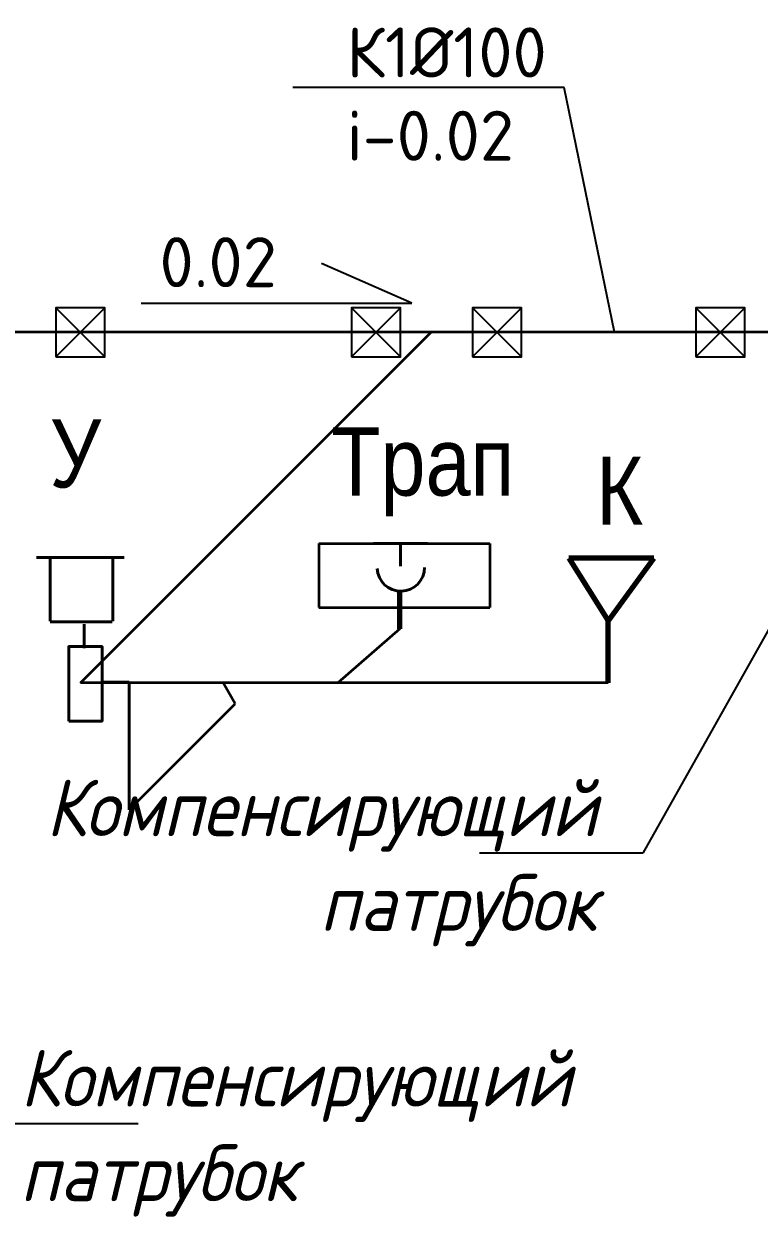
# Model space of a CAD drawing. Header units: millimetres. Extents: x -10178924 to 11692288, y -947381 to 58396.
# Drawn here: x -73117 to -69881, y -13116 to -7855 of the extents above; entities that cross this region are included whole.
import ezdxf
from ezdxf import colors
from ezdxf.entities.mleader import LeaderData, LeaderLine
from ezdxf.math import Vec2, Vec3

# ---------------------------------------------------------------- set-up
doc = ezdxf.new("R2010")
doc.units = ezdxf.units.MM
for name, color, linetype in [('!!!!!площадь', 210, 'Continuous'), ('_надписи канализация', 7, 'Continuous'), ('ВК_Выноски', 7, 'Continuous'), ('сети', 3, 'Continuous'), ('Текст', 7, 'Continuous')]:
    doc.layers.add(name, color=color, linetype=linetype)
doc.layers.add('ВК_ К1', color=24, linetype='Continuous', lineweight=35)
doc.layers.add('К1ку', color=244, linetype='Continuous', lineweight=35)
doc.styles.add('GOST 2.304', font='isocpeur.ttf')
doc.styles.add('ISOCPEUR', font='isocpeui.ttf', dxfattribs={"width": 0.9})
doc.styles.add('STANDART2', font='arial.ttf')

# ---------------------------------------------------------------- blocks, each defined once
blk = doc.blocks.new('_None')

msp = doc.modelspace()

# ---------------------------------------------------------------- linework, layer by layer
for p, q in [((-71410.2, -9084.9), (-71807.2, -8909.5)), ((-72601.3, -9084.9), (-71410.2, -9084.9)), ((-72976.2, -9105.1, -2956.2), (-72760.6, -9320.6, -2956.2)), ((-72760.6, -9105.1, -2956.2), (-72976.2, -9320.6, -2956.2)), ((-71674.5, -9105.1, -2956.2), (-71458.9, -9320.6, -2956.2)), ((-71458.9, -9105.1, -2956.2), (-71674.5, -9320.6, -2956.2)), ((-71142.3, -9105.1, -2956.2), (-70926.6, -9320.6, -2956.2)), ((-70926.6, -9105.1, -2956.2), (-71142.3, -9320.6, -2956.2)), ((-70158.7, -9105.1, -2956.2), (-69943, -9320.6, -2956.2)), ((-69943, -9105.1, -2956.2), (-70158.7, -9320.6, -2956.2))]:
    msp.add_line(p, q)
at = {"color": 3, "lineweight": 40}
for p, q in [((-71440.7, -10141.8, -2956.2), (-71579, -10141.8, -2956.2)), ((-71579, -10141.8, -2956.2), (-71340.9, -10141.8, -2956.2)), ((-71459.3, -10241.6, -2956.2), (-71459.3, -10141.8, -2956.2))]:
    msp.add_line(p, q, dxfattribs=at)
at = {"color": 3, "lineweight": 70, "ltscale": 14.285714}
msp.add_line((-71461.9, -10518.7, -2956.2), (-71461.9, -10352.5, -2956.2), dxfattribs=at)
at = {"color": 3, "lineweight": 70}
msp.add_line((-70545.6, -10755.6, -2956.2), (-70545.6, -10483.2, -2956.2), dxfattribs=at)
at = {"elevation": -2956.2}
for points in [[(-72976.2, -9320.6), (-72760.6, -9320.6), (-72760.6, -9105.1), (-72976.2, -9105.1)], [(-71674.5, -9320.6), (-71458.9, -9320.6), (-71458.9, -9105.1), (-71674.5, -9105.1)], [(-71142.3, -9320.6), (-70926.6, -9320.6), (-70926.6, -9105.1), (-71142.3, -9105.1)], [(-70158.7, -9320.6), (-69943, -9320.6), (-69943, -9105.1), (-70158.7, -9105.1)]]:
    msp.add_lwpolyline(points, close=True, dxfattribs=at)
at = {"color": 3, "lineweight": 40}
msp.add_arc((-71457.8, -10247.8, -2956.2), 104.5, 182.5783, 359.9175, dxfattribs=at)
at = {"layer": 'ВК_ К1'}
msp.add_line((-62310.1, -9212.9, -2956.2), (-84504.8, -9212.9, -2956.2), dxfattribs=at)
at = {"layer": 'К1ку', "ltscale": 0.1}
for p, q in [((-72867.6, -10755.6, -2956.2), (-71324.8, -9212.9, -2956.2)), ((-71461.9, -10518.7, -2956.2), (-71736, -10755.6, -2956.2)), ((-70545.6, -10755.6, -2956.2), (-72867.6, -10755.6, -2956.2)), ((-72187.1, -10848.6, -2956.2), (-72239.7, -10755.6, -2956.2)), ((-72653.5, -11315, -2956.2), (-72187.1, -10848.6, -2956.2))]:
    msp.add_line(p, q, dxfattribs=at)
at = {"layer": 'К1ку', "color": 7, "lineweight": 35, "ltscale": 33.333333}
for p, q in [((-71819.5, -10141.8, -2956.2), (-71819.5, -10423.6, -2956.2)), ((-71819.5, -10141.8, -2956.2), (-71066.4, -10141.8, -2956.2)), ((-71065.6, -10141.8, -2956.2), (-71065.6, -10423.6, -2956.2)), ((-71819.5, -10423.6, -2956.2), (-71066.4, -10423.6, -2956.2))]:
    msp.add_line(p, q, dxfattribs=at)
at = {"layer": 'К1ку', "color": 3, "lineweight": 40}
for p, q in [((-73061.5, -10204.2, -2956.2), (-72675.3, -10204.2, -2956.2)), ((-73001.5, -10483.9, -2956.2), (-73001.5, -10210.9, -2956.2)), ((-72725.2, -10483.9, -2956.2), (-72725.2, -10210.9, -2956.2)), ((-73001.6, -10487, -2956.2), (-72728.6, -10487, -2956.2)), ((-72852.1, -10602.5, -2956.2), (-72852.1, -10497.9, -2956.2)), ((-72653.5, -10753.2, -2956.2), (-72767, -10753.2, -2956.2)), ((-72653.5, -11315, -2956.2), (-72653.5, -10753.2, -2956.2))]:
    msp.add_line(p, q, dxfattribs=at)
at = {"layer": 'К1ку', "color": 3, "lineweight": 40, "elevation": -2956.2}
msp.add_lwpolyline([(-72919.7, -10924), (-72773.1, -10924), (-72773.1, -10596.5), (-72919.7, -10596.5)], close=True, dxfattribs=at)
at = {"layer": 'сети', "color": 3, "lineweight": 70}
for p, q in [((-70718.6, -10206.6, -2956.2), (-70545.6, -10483.2, -2956.2)), ((-70344.9, -10206.6, -2956.2), (-70718.6, -10206.6, -2956.2)), ((-70545.6, -10483.2, -2956.2), (-70344.9, -10206.6, -2956.2))]:
    msp.add_line(p, q, dxfattribs=at)

# ---------------------------------------------------------------- texts
at = {"layer": '!!!!!площадь', "color": 0, "insert": (-72003.8, -8794.2, -2956.2), "char_height": 220, "attachment_point": 3, "style": 'GOST 2.304'}
msp.add_mtext('0.02', dxfattribs=at)
at = {"layer": 'К1ку', "color": 0, "style": 'STANDART2', "width": 0.85}
msp.add_text('У', height=300, dxfattribs=at).set_placement((-73004, -9895.9, -2956.2))
at = {"layer": 'Текст', "color": 0, "style": 'STANDART2', "width": 0.85}
for s, p in [('Трап', (-71765, -9931.7, -2956.2)), ('К', (-70598.5, -10060, -2549.9))]:
    msp.add_text(s, height=300, dxfattribs=at).set_placement(p)

# ---------------------------------------------------------------- leaders
at = {"layer": '!!!!!площадь', "color": 0}
ml = msp.add_multileader_mtext('Standard', dxfattribs=at)
ml.set_content('К1%%C100\\Pi-0.02', style='GOST 2.304')
ml.set_leader_properties()
ml.set_arrow_properties(name='NONE')
ml.build(insert=Vec2(0, 0))
ml.multileader.update_dxf_attribs({"has_dogleg": 0, "text_left_attachment_type": 6, "text_right_attachment_type": 6, "dogleg_length": 0, "arrow_head_size": 250})
ctx = ml.context
ctx.base_point, ctx.char_height, ctx.arrow_head_size, ctx.landing_gap_size, ctx.plane_origin = Vec3(-71796.6, -8134.9, -2956.2), 220, 250, 100, Vec3(-70089.9, -9637.8, -2956.2)
ctx.left_attachment, ctx.right_attachment = 6, 6
notes = []
notes.append((ctx, [(1, (1, 1, 0), (-70738.6, -8134.9, -2956.2), (-1, 0), 0, [(0, [(-70517.7, -9212.9, -2956.2)], 0, [])])]))
ctx.mtext.insert, ctx.mtext.flow_direction = Vec3(-71696.6, -7870.9, -2956.2), 5
at = {"layer": '_надписи канализация', "lineweight": -2}
ml = msp.add_multileader_mtext('Standard', dxfattribs=at)
ml.set_content('\\A1;Гаситель напора', color=256, style='ISOCPEUR')
ml.set_leader_properties(lineweight=13)
ml.set_arrow_properties(name='NONE')
ml.build(insert=Vec2(0, 0))
ml.multileader.update_dxf_attribs({"text_left_attachment_type": 6, "text_right_attachment_type": 6, "dogleg_length": 100, "arrow_head_size": 300, "scale": 100})
ctx = ml.context
ctx.base_point, ctx.scale, ctx.char_height, ctx.arrow_head_size, ctx.landing_gap_size, ctx.plane_origin = Vec3(-83644.6, -5670.7), 100, 250, 300, 0.09, Vec3(-88790.2, -9852.5)
ctx.left_attachment, ctx.right_attachment, ctx.text_align_type = 6, 6, 1
notes.append((ctx, [(1, (1, 1, 0), (-81060.7, -5670.7), (-1, 0), 100, [(1, [(-79617.3, -8341.2)], 0, [])])]))
ctx.mtext.insert, ctx.mtext.width, ctx.mtext.alignment, ctx.mtext.flow_direction = Vec3(-82485.8, -5345.7), 5926.326, 2, 5
ml = msp.add_multileader_mtext('Standard', dxfattribs=at)
ml.set_content('\\A1;Гаситель напора', color=256, style='ISOCPEUR')
ml.set_leader_properties(lineweight=13)
ml.set_arrow_properties(name='NONE')
ml.build(insert=Vec2(0, 0))
ml.multileader.update_dxf_attribs({"text_left_attachment_type": 6, "text_right_attachment_type": 6, "dogleg_length": 100, "arrow_head_size": 300, "scale": 100})
ctx = ml.context
ctx.base_point, ctx.scale, ctx.char_height, ctx.arrow_head_size, ctx.landing_gap_size, ctx.plane_origin = Vec3(-78898.8, -7121.6), 100, 250, 300, 0.09, Vec3(-81990.1, -8084.6)
ctx.left_attachment, ctx.right_attachment, ctx.text_align_type = 6, 6, 1
notes.append((ctx, [(1, (1, 1, 0), (-76315, -7121.6), (-1, 0), 100, [(1, [(-75000.9, -9643.6)], 0, [])])]))
ctx.mtext.insert, ctx.mtext.width, ctx.mtext.alignment, ctx.mtext.flow_direction = Vec3(-77740, -6796.6), 5926.326, 2, 5
at = {"layer": 'ВК_Выноски'}
ml = msp.add_multileader_mtext('Standard', dxfattribs=at)
ml.set_content('{\\W0.9;Компенсирующий патрубок}', color=7, style='ISOCPEUR')
ml.set_leader_properties(color=7, linetype='ByLayer', lineweight=-1)
ml.set_arrow_properties(name='NONE')
ml.build(insert=Vec2(0, 0))
ml.multileader.update_dxf_attribs({"text_left_attachment_type": 6, "text_right_attachment_type": 6, "dogleg_length": 0.36, "arrow_head_size": 300})
ctx = ml.context
ctx.base_point, ctx.char_height, ctx.arrow_head_size, ctx.landing_gap_size, ctx.plane_origin = Vec3(-73233.6, -12695.6, -2956.2), 250, 300, 100, Vec3(-65949.3, -35777.6, -2956.2)
ctx.left_attachment, ctx.right_attachment = 6, 6
notes.append((ctx, [(0, (1, 1, 0), (-73333.9, -12695.6, -2956.2), (1, 0), 100.4, [(0, [(-74456.6, -9784.8, -2956.2)], 0, [])])]))
ctx.mtext.insert, ctx.mtext.width, ctx.mtext.flow_direction = Vec3(-73133.6, -12370.6, -2956.2), 513.532, 5
ml = msp.add_multileader_mtext('Standard', dxfattribs=at)
ml.set_content('{\\W0.9;Компенсирующий патрубок}', color=7, style='ISOCPEUR')
ml.set_leader_properties(color=7, linetype='ByLayer', lineweight=-1)
ml.set_arrow_properties(name='NONE')
ml.build(insert=Vec2(0, 0))
ml.multileader.update_dxf_attribs({"text_left_attachment_type": 6, "text_right_attachment_type": 6, "dogleg_length": 0.36, "arrow_head_size": 300})
ctx = ml.context
ctx.base_point, ctx.char_height, ctx.arrow_head_size, ctx.landing_gap_size, ctx.plane_origin = Vec3(-73093, -11505.9, -2956.2), 250, 300, 100, Vec3(-60895, -35735.6, -2956.2)
ctx.left_attachment, ctx.right_attachment, ctx.text_align_type = 6, 6, 2
notes.append((ctx, [(1, (1, 1, 0), (-70392.2, -11505.9, -2956.2), (-1, 0), 100.4, [(0, [(-69402.3, -9742.8, -2956.2)], 0, [])])]))
ctx.mtext.insert, ctx.mtext.width, ctx.mtext.alignment, ctx.mtext.flow_direction = Vec3(-70592.5, -11180.9, -2956.2), 513.532, 3, 5
for ctx, leaders in notes:
    for number, flags, end, landing, length, lines in leaders:
        leader = LeaderData()
        leader.index, (leader.has_last_leader_line, leader.has_dogleg_vector, leader.attachment_direction) = number, flags
        leader.last_leader_point, leader.dogleg_vector, leader.dogleg_length = Vec3(end), Vec3(landing), length
        for number, points, colour, breaks in lines:
            line = LeaderLine()
            line.index, line.vertices, line.color, line.breaks = number, Vec3.list(points), colors.encode_raw_color(colour), breaks
            leader.lines.append(line)
        ctx.leaders.append(leader)

doc.saveas('drawing.dxf')
